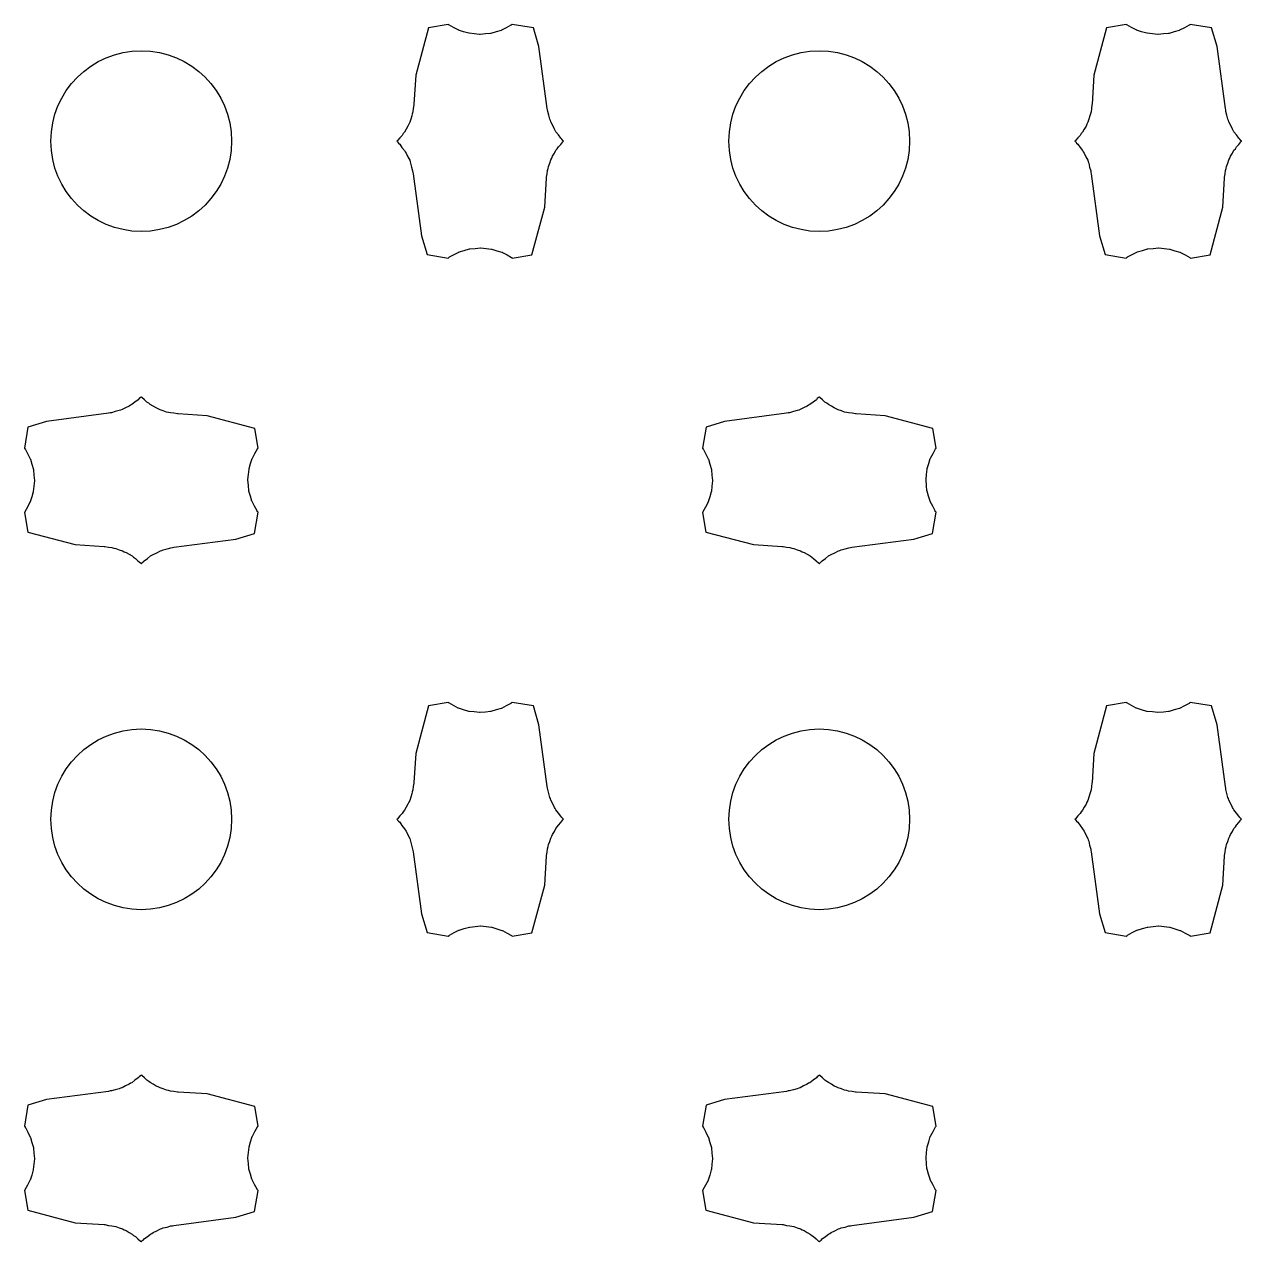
# Model space of a CAD drawing. Extents: x 1.67 to 6.2, y -5.98 to -1.89.
# Drawn here: x 2.7575 to 2.8636, y -4.2494 to -4.1434 of the extents above; entities that cross this region are included whole.
import ezdxf

# ---------------------------------------------------------------- set-up
doc = ezdxf.new("R2010")
doc.units = 0
doc.header["$MEASUREMENT"] = 0
doc.layers.add('BLACK', color=7, linetype='CONTINUOUS')

msp = doc.modelspace()

# ---------------------------------------------------------------- linework, layer by layer
at = {"layer": 'BLACK', "linetype": 'CONTINUOUS'}
for p, q in [((2.79274, -4.14366), (2.79163, -4.14781)), ((2.79445, -4.14337), (2.79274, -4.14366)), ((2.79448, -4.1434), (2.79445, -4.14337)), ((2.79449, -4.14341), (2.79448, -4.1434)), ((2.79451, -4.14342), (2.79449, -4.14341)), ((2.79492, -4.14364), (2.79451, -4.14342)), ((2.79532, -4.14386), (2.79492, -4.14364)), ((2.79534, -4.14386), (2.79532, -4.14386)), ((2.79535, -4.14387), (2.79534, -4.14386)), ((2.7958, -4.14401), (2.79535, -4.14387)), ((2.79624, -4.14414), (2.7958, -4.14401)), ((2.79625, -4.14415), (2.79624, -4.14414)), ((2.79627, -4.14415), (2.79625, -4.14415)), ((2.79673, -4.1442), (2.79627, -4.14415)), ((2.79719, -4.14425), (2.79673, -4.1442)), ((2.79721, -4.14425), (2.79719, -4.14425)), ((2.79723, -4.14425), (2.79721, -4.14425)), ((2.79769, -4.1442), (2.79723, -4.14425)), ((2.79815, -4.14416), (2.79769, -4.1442)), ((2.79817, -4.14416), (2.79815, -4.14416)), ((2.79818, -4.14416), (2.79817, -4.14416)), ((2.79863, -4.14402), (2.79818, -4.14416)), ((2.79907, -4.1439), (2.79863, -4.14402)), ((2.79909, -4.14389), (2.79907, -4.1439)), ((2.7991, -4.14388), (2.79909, -4.14389)), ((2.79951, -4.14367), (2.7991, -4.14388)), ((2.79992, -4.14345), (2.79951, -4.14367)), ((2.79994, -4.14344), (2.79992, -4.14345)), ((2.79995, -4.14344), (2.79994, -4.14344)), ((2.80004, -4.14337), (2.79995, -4.14344)), ((2.80187, -4.14368), (2.80004, -4.14337)), ((2.80236, -4.14531), (2.80187, -4.14368)), ((2.85179, -4.14366), (2.85069, -4.14781)), ((2.8535, -4.14337), (2.85179, -4.14366)), ((2.85353, -4.1434), (2.8535, -4.14337)), ((2.85355, -4.14341), (2.85353, -4.1434)), ((2.85356, -4.14342), (2.85355, -4.14341)), ((2.85397, -4.14364), (2.85356, -4.14342)), ((2.85438, -4.14386), (2.85397, -4.14364)), ((2.85439, -4.14386), (2.85438, -4.14386)), ((2.85441, -4.14387), (2.85439, -4.14386)), ((2.85485, -4.14401), (2.85441, -4.14387)), ((2.85529, -4.14414), (2.85485, -4.14401)), ((2.85531, -4.14415), (2.85529, -4.14414)), ((2.85533, -4.14415), (2.85531, -4.14415)), ((2.85579, -4.1442), (2.85533, -4.14415)), ((2.85625, -4.14425), (2.85579, -4.1442)), ((2.85626, -4.14425), (2.85625, -4.14425)), ((2.85628, -4.14425), (2.85626, -4.14425)), ((2.85674, -4.1442), (2.85628, -4.14425)), ((2.8572, -4.14416), (2.85674, -4.1442)), ((2.85722, -4.14416), (2.8572, -4.14416)), ((2.85724, -4.14416), (2.85722, -4.14416)), ((2.85768, -4.14402), (2.85724, -4.14416)), ((2.85813, -4.1439), (2.85768, -4.14402)), ((2.85814, -4.14389), (2.85813, -4.1439)), ((2.85816, -4.14388), (2.85814, -4.14389)), ((2.85857, -4.14367), (2.85816, -4.14388)), ((2.85898, -4.14345), (2.85857, -4.14367)), ((2.85899, -4.14344), (2.85898, -4.14345)), ((2.85901, -4.14344), (2.85899, -4.14344)), ((2.85909, -4.14337), (2.85901, -4.14344)), ((2.86093, -4.14368), (2.85909, -4.14337)), ((2.86142, -4.14531), (2.86093, -4.14368)), ((2.80308, -4.1507), (2.80236, -4.14531)), ((2.86214, -4.1507), (2.86142, -4.14531)), ((2.79163, -4.14781), (2.79147, -4.15032)), ((2.85069, -4.14781), (2.85053, -4.15032)), ((2.79147, -4.15039), (2.79141, -4.15069)), ((2.79147, -4.15032), (2.79147, -4.15039)), ((2.85052, -4.15039), (2.85047, -4.15069)), ((2.85053, -4.15032), (2.85052, -4.15039)), ((2.79119, -4.15162), (2.7911, -4.1519)), ((2.7913, -4.15134), (2.79119, -4.15162)), ((2.79133, -4.15116), (2.7913, -4.15134)), ((2.79138, -4.15098), (2.79133, -4.15116)), ((2.79141, -4.15069), (2.79138, -4.15098)), ((2.80311, -4.15082), (2.80308, -4.1507)), ((2.80312, -4.15095), (2.80311, -4.15082)), ((2.80322, -4.15129), (2.80312, -4.15095)), ((2.8033, -4.15163), (2.80322, -4.15129)), ((2.80336, -4.15175), (2.8033, -4.15163)), ((2.85025, -4.15162), (2.85016, -4.1519)), ((2.85035, -4.15134), (2.85025, -4.15162)), ((2.85039, -4.15116), (2.85035, -4.15134)), ((2.85044, -4.15098), (2.85039, -4.15116)), ((2.85047, -4.15069), (2.85044, -4.15098)), ((2.86217, -4.15082), (2.86214, -4.1507)), ((2.86218, -4.15095), (2.86217, -4.15082)), ((2.86228, -4.15129), (2.86218, -4.15095)), ((2.86236, -4.15163), (2.86228, -4.15129)), ((2.86241, -4.15175), (2.86236, -4.15163)), ((2.79065, -4.15275), (2.79053, -4.15289)), ((2.79079, -4.15249), (2.79065, -4.15275)), ((2.79095, -4.15223), (2.79079, -4.15249)), ((2.79102, -4.15206), (2.79095, -4.15223)), ((2.7911, -4.1519), (2.79102, -4.15206)), ((2.80339, -4.15187), (2.80336, -4.15175)), ((2.80356, -4.15219), (2.80339, -4.15187)), ((2.8037, -4.15251), (2.80356, -4.15219)), ((2.80378, -4.15261), (2.8037, -4.15251)), ((2.80383, -4.15273), (2.80378, -4.15261)), ((2.80405, -4.153), (2.80383, -4.15273)), ((2.84971, -4.15275), (2.84959, -4.15289)), ((2.84985, -4.15249), (2.84971, -4.15275)), ((2.85001, -4.15223), (2.84985, -4.15249)), ((2.85007, -4.15206), (2.85001, -4.15223)), ((2.85016, -4.1519), (2.85007, -4.15206)), ((2.86245, -4.15187), (2.86241, -4.15175)), ((2.86261, -4.15219), (2.86245, -4.15187)), ((2.86276, -4.15251), (2.86261, -4.15219)), ((2.86283, -4.15261), (2.86276, -4.15251)), ((2.86289, -4.15273), (2.86283, -4.15261)), ((2.86311, -4.153), (2.86289, -4.15273)), ((2.79004, -4.15349), (2.78999, -4.15354)), ((2.78999, -4.15354), (2.79001, -4.15356)), ((2.79001, -4.15356), (2.79005, -4.15361)), ((2.79023, -4.15326), (2.79004, -4.15349)), ((2.79005, -4.15361), (2.79013, -4.15371)), ((2.79013, -4.15371), (2.79023, -4.1538)), ((2.79044, -4.15304), (2.79023, -4.15326)), ((2.79023, -4.1538), (2.79043, -4.15409)), ((2.79053, -4.15289), (2.79044, -4.15304)), ((2.80426, -4.15329), (2.80405, -4.153)), ((2.80405, -4.15404), (2.80426, -4.15383)), ((2.80435, -4.15338), (2.80426, -4.15329)), ((2.80426, -4.15383), (2.80445, -4.1536)), ((2.80443, -4.15348), (2.80435, -4.15338)), ((2.80448, -4.15352), (2.80443, -4.15348)), ((2.80445, -4.1536), (2.8045, -4.15354)), ((2.8045, -4.15354), (2.80448, -4.15352)), ((2.8491, -4.15349), (2.84904, -4.15354)), ((2.84904, -4.15354), (2.84906, -4.15356)), ((2.84906, -4.15356), (2.84911, -4.15361)), ((2.84929, -4.15326), (2.8491, -4.15349)), ((2.84911, -4.15361), (2.84919, -4.15371)), ((2.84919, -4.15371), (2.84928, -4.1538)), ((2.84928, -4.1538), (2.84949, -4.15409)), ((2.84949, -4.15304), (2.84929, -4.15326)), ((2.84959, -4.15289), (2.84949, -4.15304)), ((2.86332, -4.15329), (2.86311, -4.153)), ((2.86311, -4.15404), (2.86331, -4.15383)), ((2.86331, -4.15383), (2.8635, -4.1536)), ((2.86341, -4.15338), (2.86332, -4.15329)), ((2.86349, -4.15348), (2.86341, -4.15338)), ((2.86354, -4.15352), (2.86349, -4.15348)), ((2.8635, -4.1536), (2.86356, -4.15354)), ((2.86356, -4.15354), (2.86354, -4.15352)), ((2.79043, -4.15409), (2.79065, -4.15436)), ((2.79065, -4.15436), (2.79071, -4.15448)), ((2.79071, -4.15448), (2.79079, -4.15458)), ((2.79079, -4.15458), (2.79093, -4.1549)), ((2.79093, -4.1549), (2.7911, -4.15521)), ((2.80347, -4.15502), (2.80354, -4.15485)), ((2.80354, -4.15485), (2.8037, -4.1546)), ((2.8037, -4.1546), (2.80384, -4.15434)), ((2.80384, -4.15434), (2.80395, -4.1542)), ((2.80395, -4.1542), (2.80405, -4.15404)), ((2.84949, -4.15409), (2.84971, -4.15436)), ((2.84971, -4.15436), (2.84977, -4.15448)), ((2.84977, -4.15448), (2.84984, -4.15458)), ((2.84984, -4.15458), (2.84999, -4.1549)), ((2.84999, -4.1549), (2.85015, -4.15521)), ((2.86253, -4.15502), (2.86259, -4.15485)), ((2.86259, -4.15485), (2.86275, -4.1546)), ((2.86275, -4.1546), (2.86289, -4.15434)), ((2.86289, -4.15434), (2.86301, -4.1542)), ((2.86301, -4.1542), (2.86311, -4.15404)), ((2.7911, -4.15521), (2.79113, -4.15534)), ((2.79113, -4.15534), (2.79118, -4.15545)), ((2.79118, -4.15545), (2.79126, -4.1558)), ((2.79126, -4.1558), (2.79136, -4.15614)), ((2.8031, -4.1561), (2.80316, -4.15593)), ((2.80316, -4.15593), (2.80319, -4.15575)), ((2.80319, -4.15575), (2.8033, -4.15547)), ((2.8033, -4.15547), (2.80338, -4.15518)), ((2.80338, -4.15518), (2.80347, -4.15502)), ((2.85015, -4.15521), (2.85019, -4.15534)), ((2.85019, -4.15534), (2.85024, -4.15545)), ((2.85024, -4.15545), (2.85032, -4.1558)), ((2.85032, -4.1558), (2.85042, -4.15614)), ((2.86216, -4.1561), (2.86221, -4.15593)), ((2.86221, -4.15593), (2.86224, -4.15575)), ((2.86224, -4.15575), (2.86235, -4.15547)), ((2.86235, -4.15547), (2.86244, -4.15518)), ((2.86244, -4.15518), (2.86253, -4.15502)), ((2.79136, -4.15614), (2.79137, -4.15626)), ((2.79137, -4.15626), (2.7914, -4.15639)), ((2.7914, -4.15639), (2.79212, -4.16178)), ((2.80286, -4.15928), (2.80302, -4.15676)), ((2.80302, -4.15669), (2.80307, -4.1564)), ((2.80302, -4.15676), (2.80302, -4.15669)), ((2.80307, -4.1564), (2.8031, -4.1561)), ((2.85042, -4.15614), (2.85043, -4.15626)), ((2.85043, -4.15626), (2.85046, -4.15639)), ((2.85046, -4.15639), (2.85118, -4.16178)), ((2.86191, -4.15928), (2.86207, -4.15676)), ((2.86207, -4.15676), (2.86208, -4.15669)), ((2.86208, -4.15669), (2.86213, -4.1564)), ((2.86213, -4.1564), (2.86216, -4.1561)), ((2.80175, -4.16343), (2.80286, -4.15928)), ((2.86081, -4.16343), (2.86191, -4.15928)), ((2.79212, -4.16178), (2.79262, -4.16341)), ((2.85118, -4.16178), (2.85167, -4.16341)), ((2.79497, -4.16342), (2.79538, -4.1632)), ((2.79538, -4.1632), (2.7954, -4.1632)), ((2.7954, -4.1632), (2.79542, -4.16319)), ((2.79542, -4.16319), (2.79586, -4.16306)), ((2.79586, -4.16306), (2.79631, -4.16293)), ((2.79631, -4.16293), (2.79632, -4.16293)), ((2.79632, -4.16293), (2.79634, -4.16292)), ((2.79634, -4.16292), (2.7968, -4.16288)), ((2.7968, -4.16288), (2.79726, -4.16284)), ((2.79726, -4.16284), (2.79728, -4.16284)), ((2.79728, -4.16284), (2.7973, -4.16284)), ((2.7973, -4.16284), (2.79776, -4.16289)), ((2.79776, -4.16289), (2.79822, -4.16294)), ((2.79822, -4.16294), (2.79823, -4.16294)), ((2.79823, -4.16294), (2.79825, -4.16294)), ((2.79825, -4.16294), (2.7987, -4.16308)), ((2.7987, -4.16308), (2.79914, -4.16322)), ((2.79914, -4.16322), (2.79915, -4.16322)), ((2.79915, -4.16322), (2.79917, -4.16323)), ((2.79917, -4.16323), (2.79958, -4.16345)), ((2.85403, -4.16342), (2.85444, -4.1632)), ((2.85444, -4.1632), (2.85446, -4.1632)), ((2.85446, -4.1632), (2.85447, -4.16319)), ((2.85447, -4.16319), (2.85491, -4.16306)), ((2.85491, -4.16306), (2.85536, -4.16293)), ((2.85536, -4.16293), (2.85538, -4.16293)), ((2.85538, -4.16293), (2.85539, -4.16292)), ((2.85539, -4.16292), (2.85585, -4.16288)), ((2.85585, -4.16288), (2.85632, -4.16284)), ((2.85632, -4.16284), (2.85633, -4.16284)), ((2.85633, -4.16284), (2.85635, -4.16284)), ((2.85635, -4.16284), (2.85681, -4.16289)), ((2.85681, -4.16289), (2.85727, -4.16294)), ((2.85727, -4.16294), (2.85729, -4.16294)), ((2.85729, -4.16294), (2.85731, -4.16294)), ((2.85731, -4.16294), (2.85775, -4.16308)), ((2.85775, -4.16308), (2.85819, -4.16322)), ((2.85819, -4.16322), (2.85821, -4.16322)), ((2.85821, -4.16322), (2.85822, -4.16323)), ((2.85822, -4.16323), (2.85863, -4.16345)), ((2.79262, -4.16341), (2.79445, -4.16372)), ((2.79445, -4.16372), (2.79454, -4.16365)), ((2.79454, -4.16365), (2.79455, -4.16364)), ((2.79455, -4.16364), (2.79456, -4.16363)), ((2.79456, -4.16363), (2.79497, -4.16342)), ((2.79958, -4.16345), (2.79998, -4.16367)), ((2.79998, -4.16367), (2.79999, -4.16368)), ((2.79999, -4.16368), (2.80001, -4.16369)), ((2.80001, -4.16369), (2.80004, -4.16372)), ((2.80004, -4.16372), (2.80175, -4.16343)), ((2.85167, -4.16341), (2.85351, -4.16372)), ((2.85351, -4.16372), (2.85359, -4.16365)), ((2.85359, -4.16365), (2.85361, -4.16364)), ((2.85361, -4.16364), (2.85362, -4.16363)), ((2.85362, -4.16363), (2.85403, -4.16342)), ((2.85863, -4.16345), (2.85904, -4.16367)), ((2.85904, -4.16367), (2.85905, -4.16368)), ((2.85905, -4.16368), (2.85907, -4.16369)), ((2.85907, -4.16369), (2.8591, -4.16372)), ((2.8591, -4.16372), (2.86081, -4.16343)), ((2.76746, -4.17606), (2.76717, -4.17626)), ((2.76755, -4.17596), (2.76746, -4.17606)), ((2.76765, -4.17588), (2.76755, -4.17596)), ((2.7677, -4.17583), (2.76765, -4.17588)), ((2.76772, -4.17581), (2.7677, -4.17583)), ((2.76777, -4.17587), (2.76772, -4.17581)), ((2.768, -4.17606), (2.76777, -4.17587)), ((2.76822, -4.17626), (2.768, -4.17606)), ((2.82652, -4.17606), (2.82623, -4.17626)), ((2.8266, -4.17596), (2.82652, -4.17606)), ((2.8267, -4.17588), (2.8266, -4.17596)), ((2.82675, -4.17583), (2.8267, -4.17588)), ((2.82677, -4.17581), (2.82675, -4.17583)), ((2.82682, -4.17587), (2.82677, -4.17581)), ((2.82706, -4.17606), (2.82682, -4.17587)), ((2.82727, -4.17626), (2.82706, -4.17606)), ((2.76546, -4.17709), (2.76512, -4.17719)), ((2.76581, -4.17701), (2.76546, -4.17709)), ((2.76592, -4.17696), (2.76581, -4.17701)), ((2.76605, -4.17692), (2.76592, -4.17696)), ((2.76636, -4.17676), (2.76605, -4.17692)), ((2.76668, -4.17661), (2.76636, -4.17676)), ((2.76678, -4.17654), (2.76668, -4.17661)), ((2.7669, -4.17648), (2.76678, -4.17654)), ((2.76717, -4.17626), (2.7669, -4.17648)), ((2.76837, -4.17636), (2.76822, -4.17626)), ((2.76851, -4.17648), (2.76837, -4.17636)), ((2.76877, -4.17662), (2.76851, -4.17648)), ((2.76903, -4.17678), (2.76877, -4.17662)), ((2.7692, -4.17684), (2.76903, -4.17678)), ((2.76936, -4.17693), (2.7692, -4.17684)), ((2.76964, -4.17702), (2.76936, -4.17693)), ((2.76992, -4.17713), (2.76964, -4.17702)), ((2.7701, -4.17716), (2.76992, -4.17713)), ((2.77028, -4.17721), (2.7701, -4.17716)), ((2.82452, -4.17709), (2.82418, -4.17719)), ((2.82486, -4.17701), (2.82452, -4.17709)), ((2.82498, -4.17696), (2.82486, -4.17701)), ((2.8251, -4.17692), (2.82498, -4.17696)), ((2.82541, -4.17676), (2.8251, -4.17692)), ((2.82573, -4.17661), (2.82541, -4.17676)), ((2.82584, -4.17654), (2.82573, -4.17661)), ((2.82595, -4.17648), (2.82584, -4.17654)), ((2.82623, -4.17626), (2.82595, -4.17648)), ((2.82743, -4.17636), (2.82727, -4.17626)), ((2.82757, -4.17648), (2.82743, -4.17636)), ((2.82783, -4.17662), (2.82757, -4.17648)), ((2.82808, -4.17678), (2.82783, -4.17662)), ((2.82825, -4.17684), (2.82808, -4.17678)), ((2.82841, -4.17693), (2.82825, -4.17684)), ((2.8287, -4.17702), (2.82841, -4.17693)), ((2.82898, -4.17713), (2.8287, -4.17702)), ((2.82916, -4.17716), (2.82898, -4.17713)), ((2.82933, -4.17721), (2.82916, -4.17716)), ((2.75948, -4.17795), (2.75785, -4.17844)), ((2.76487, -4.17723), (2.75948, -4.17795)), ((2.765, -4.1772), (2.76487, -4.17723)), ((2.76512, -4.17719), (2.765, -4.1772)), ((2.77057, -4.17724), (2.77028, -4.17721)), ((2.77087, -4.17729), (2.77057, -4.17724)), ((2.77094, -4.1773), (2.77087, -4.17729)), ((2.77345, -4.17746), (2.77094, -4.1773)), ((2.7776, -4.17856), (2.77345, -4.17746)), ((2.81853, -4.17795), (2.81691, -4.17844)), ((2.82393, -4.17723), (2.81853, -4.17795)), ((2.82405, -4.1772), (2.82393, -4.17723)), ((2.82418, -4.17719), (2.82405, -4.1772)), ((2.82963, -4.17724), (2.82933, -4.17721)), ((2.82992, -4.17729), (2.82963, -4.17724)), ((2.82999, -4.1773), (2.82992, -4.17729)), ((2.8325, -4.17746), (2.82999, -4.1773)), ((2.83666, -4.17856), (2.8325, -4.17746)), ((2.75785, -4.17844), (2.75754, -4.18028)), ((2.77789, -4.18027), (2.7776, -4.17856)), ((2.81691, -4.17844), (2.8166, -4.18028)), ((2.83694, -4.18027), (2.83666, -4.17856)), ((2.75754, -4.18028), (2.75761, -4.18036)), ((2.75761, -4.18036), (2.75762, -4.18038)), ((2.77762, -4.18074), (2.77784, -4.18033)), ((2.77784, -4.18033), (2.77785, -4.18032)), ((2.77785, -4.18032), (2.77786, -4.1803)), ((2.77786, -4.1803), (2.77789, -4.18027)), ((2.8166, -4.18028), (2.81666, -4.18036)), ((2.81666, -4.18036), (2.81667, -4.18038)), ((2.83668, -4.18074), (2.8369, -4.18033)), ((2.8369, -4.18033), (2.83691, -4.18032)), ((2.83691, -4.18032), (2.83692, -4.1803)), ((2.83692, -4.1803), (2.83694, -4.18027)), ((2.75762, -4.18038), (2.75763, -4.18039)), ((2.75763, -4.18039), (2.75784, -4.1808)), ((2.75784, -4.1808), (2.75806, -4.18121)), ((2.75806, -4.18121), (2.75806, -4.18123)), ((2.75806, -4.18123), (2.75807, -4.18124)), ((2.75807, -4.18124), (2.7582, -4.18168)), ((2.77725, -4.18162), (2.77739, -4.18118)), ((2.77739, -4.18118), (2.7774, -4.18116)), ((2.7774, -4.18115), (2.77762, -4.18074)), ((2.7774, -4.18116), (2.7774, -4.18115)), ((2.81667, -4.18038), (2.81668, -4.18039)), ((2.81668, -4.18039), (2.8169, -4.1808)), ((2.8169, -4.1808), (2.81711, -4.18121)), ((2.81711, -4.18121), (2.81712, -4.18123)), ((2.81712, -4.18123), (2.81712, -4.18124)), ((2.81712, -4.18124), (2.81725, -4.18168)), ((2.83631, -4.18162), (2.83644, -4.18118)), ((2.83644, -4.18118), (2.83645, -4.18116)), ((2.83645, -4.18116), (2.83646, -4.18115)), ((2.83646, -4.18115), (2.83668, -4.18074)), ((2.7582, -4.18168), (2.75833, -4.18213)), ((2.75833, -4.18213), (2.75833, -4.18215)), ((2.75833, -4.18215), (2.75834, -4.18217)), ((2.75834, -4.18217), (2.75838, -4.18263)), ((2.77706, -4.18256), (2.77711, -4.1821)), ((2.77711, -4.18208), (2.77712, -4.18206)), ((2.77711, -4.1821), (2.77711, -4.18208)), ((2.77712, -4.18206), (2.77725, -4.18162)), ((2.81725, -4.18168), (2.81739, -4.18213)), ((2.81739, -4.18213), (2.81739, -4.18215)), ((2.81739, -4.18215), (2.81739, -4.18217)), ((2.81739, -4.18217), (2.81743, -4.18263)), ((2.83612, -4.18256), (2.83616, -4.1821)), ((2.83616, -4.1821), (2.83617, -4.18208)), ((2.83617, -4.18206), (2.83631, -4.18162)), ((2.83617, -4.18208), (2.83617, -4.18206)), ((2.75842, -4.18312), (2.75837, -4.18358)), ((2.75838, -4.18263), (2.75842, -4.18309)), ((2.75842, -4.18309), (2.75842, -4.18311)), ((2.75842, -4.18311), (2.75842, -4.18312)), ((2.77701, -4.18302), (2.77706, -4.18256)), ((2.77701, -4.18304), (2.77701, -4.18302)), ((2.77701, -4.18305), (2.77701, -4.18304)), ((2.77706, -4.18352), (2.77701, -4.18305)), ((2.7771, -4.18398), (2.77706, -4.18352)), ((2.81743, -4.18263), (2.81748, -4.18309)), ((2.81748, -4.18312), (2.81743, -4.18358)), ((2.81748, -4.18309), (2.81747, -4.18311)), ((2.81747, -4.18311), (2.81748, -4.18312)), ((2.83607, -4.18302), (2.83612, -4.18256)), ((2.83607, -4.18304), (2.83607, -4.18302)), ((2.83607, -4.18305), (2.83607, -4.18304)), ((2.83611, -4.18352), (2.83607, -4.18305)), ((2.83615, -4.18398), (2.83611, -4.18352)), ((2.75818, -4.18452), (2.75804, -4.18496)), ((2.75832, -4.18408), (2.75818, -4.18452)), ((2.75837, -4.18358), (2.75832, -4.18404)), ((2.75832, -4.18404), (2.75832, -4.18406)), ((2.75832, -4.18406), (2.75832, -4.18408)), ((2.7771, -4.18399), (2.7771, -4.18398)), ((2.7771, -4.18401), (2.7771, -4.18399)), ((2.77723, -4.18445), (2.7771, -4.18401)), ((2.77736, -4.1849), (2.77723, -4.18445)), ((2.81723, -4.18452), (2.8171, -4.18496)), ((2.81737, -4.18408), (2.81723, -4.18452)), ((2.81738, -4.18404), (2.81737, -4.18406)), ((2.81737, -4.18406), (2.81737, -4.18408)), ((2.81743, -4.18358), (2.81738, -4.18404)), ((2.83616, -4.18399), (2.83615, -4.18398)), ((2.83616, -4.18401), (2.83616, -4.18399)), ((2.83629, -4.18445), (2.83616, -4.18401)), ((2.83642, -4.1849), (2.83629, -4.18445)), ((2.75781, -4.18541), (2.75759, -4.18581)), ((2.75803, -4.18499), (2.75781, -4.18541)), ((2.75804, -4.18498), (2.75803, -4.18499)), ((2.75804, -4.18496), (2.75804, -4.18498)), ((2.77737, -4.18491), (2.77736, -4.1849)), ((2.77738, -4.18493), (2.77737, -4.18491)), ((2.77759, -4.18534), (2.77738, -4.18493)), ((2.77781, -4.18575), (2.77759, -4.18534)), ((2.81686, -4.18541), (2.81664, -4.18581)), ((2.81709, -4.18499), (2.81686, -4.18541)), ((2.8171, -4.18496), (2.81709, -4.18498)), ((2.81709, -4.18498), (2.81709, -4.18499)), ((2.83643, -4.18491), (2.83642, -4.1849)), ((2.83643, -4.18493), (2.83643, -4.18491)), ((2.83665, -4.18534), (2.83643, -4.18493)), ((2.83686, -4.18575), (2.83665, -4.18534)), ((2.75757, -4.18584), (2.75754, -4.18587)), ((2.75754, -4.18587), (2.75783, -4.18758)), ((2.75758, -4.18582), (2.75757, -4.18584)), ((2.75759, -4.18581), (2.75758, -4.18582)), ((2.77758, -4.1877), (2.77789, -4.18586)), ((2.77782, -4.18576), (2.77781, -4.18575)), ((2.77782, -4.18578), (2.77782, -4.18576)), ((2.77789, -4.18586), (2.77782, -4.18578)), ((2.81663, -4.18584), (2.8166, -4.18587)), ((2.8166, -4.18587), (2.81689, -4.18758)), ((2.81664, -4.18581), (2.81663, -4.18582)), ((2.81663, -4.18582), (2.81663, -4.18584)), ((2.83664, -4.1877), (2.83695, -4.18586)), ((2.83687, -4.18576), (2.83686, -4.18575)), ((2.83688, -4.18578), (2.83687, -4.18576)), ((2.83695, -4.18586), (2.83688, -4.18578)), ((2.75783, -4.18758), (2.76198, -4.18868)), ((2.77595, -4.18819), (2.77758, -4.1877)), ((2.81689, -4.18758), (2.82104, -4.18868)), ((2.83501, -4.18819), (2.83664, -4.1877)), ((2.76198, -4.18868), (2.7645, -4.18884)), ((2.7645, -4.18884), (2.76456, -4.18885)), ((2.76456, -4.18885), (2.76486, -4.1889)), ((2.77056, -4.18891), (2.77595, -4.18819)), ((2.82104, -4.18868), (2.82355, -4.18884)), ((2.82355, -4.18884), (2.82362, -4.18885)), ((2.82362, -4.18885), (2.82391, -4.1889)), ((2.82962, -4.18891), (2.83501, -4.18819)), ((2.76486, -4.1889), (2.76516, -4.18893)), ((2.76516, -4.18893), (2.76533, -4.18898)), ((2.76533, -4.18898), (2.76551, -4.18902)), ((2.76551, -4.18902), (2.76579, -4.18912)), ((2.76579, -4.18912), (2.76608, -4.18921)), ((2.76608, -4.18921), (2.76624, -4.1893)), ((2.76624, -4.1893), (2.76641, -4.18936)), ((2.76641, -4.18936), (2.76666, -4.18952)), ((2.76666, -4.18952), (2.76692, -4.18966)), ((2.76692, -4.18966), (2.76706, -4.18978)), ((2.76706, -4.18978), (2.76722, -4.18988)), ((2.76722, -4.18988), (2.76743, -4.19009)), ((2.76797, -4.19009), (2.76826, -4.18988)), ((2.76826, -4.18988), (2.76853, -4.18966)), ((2.76853, -4.18966), (2.76865, -4.1896)), ((2.76865, -4.1896), (2.76875, -4.18953)), ((2.76875, -4.18953), (2.76907, -4.18938)), ((2.76907, -4.18938), (2.76939, -4.18922)), ((2.76939, -4.18922), (2.76951, -4.18918)), ((2.76951, -4.18918), (2.76963, -4.18913)), ((2.76963, -4.18913), (2.76997, -4.18905)), ((2.76997, -4.18905), (2.77031, -4.18895)), ((2.77031, -4.18895), (2.77044, -4.18894)), ((2.77044, -4.18894), (2.77056, -4.18891)), ((2.82391, -4.1889), (2.82421, -4.18893)), ((2.82421, -4.18893), (2.82439, -4.18898)), ((2.82439, -4.18898), (2.82457, -4.18902)), ((2.82457, -4.18902), (2.82484, -4.18912)), ((2.82484, -4.18912), (2.82513, -4.18921)), ((2.82513, -4.18921), (2.82529, -4.1893)), ((2.82529, -4.1893), (2.82546, -4.18936)), ((2.82546, -4.18936), (2.82571, -4.18952)), ((2.82571, -4.18952), (2.82598, -4.18966)), ((2.82598, -4.18966), (2.82612, -4.18978)), ((2.82612, -4.18978), (2.82627, -4.18988)), ((2.82627, -4.18988), (2.82649, -4.19009)), ((2.82703, -4.19009), (2.82731, -4.18988)), ((2.82731, -4.18988), (2.82759, -4.18966)), ((2.82759, -4.18966), (2.8277, -4.1896)), ((2.8277, -4.1896), (2.82781, -4.18953)), ((2.82781, -4.18953), (2.82813, -4.18938)), ((2.82813, -4.18938), (2.82844, -4.18922)), ((2.82844, -4.18922), (2.82857, -4.18918)), ((2.82857, -4.18918), (2.82868, -4.18913)), ((2.82868, -4.18913), (2.82903, -4.18905)), ((2.82903, -4.18905), (2.82936, -4.18895)), ((2.82936, -4.18895), (2.82949, -4.18894)), ((2.82949, -4.18894), (2.82962, -4.18891)), ((2.76743, -4.19009), (2.76766, -4.19027)), ((2.76766, -4.19027), (2.76772, -4.19033)), ((2.76772, -4.19033), (2.76773, -4.19031)), ((2.76773, -4.19031), (2.76778, -4.19026)), ((2.76778, -4.19026), (2.76788, -4.19018)), ((2.76788, -4.19018), (2.76797, -4.19009)), ((2.82649, -4.19009), (2.82672, -4.19027)), ((2.82672, -4.19027), (2.82677, -4.19033)), ((2.82677, -4.19033), (2.82679, -4.19031)), ((2.82679, -4.19031), (2.82684, -4.19026)), ((2.82684, -4.19026), (2.82694, -4.19018)), ((2.82694, -4.19018), (2.82703, -4.19009)), ((2.79445, -4.20243), (2.79274, -4.20271)), ((2.79448, -4.20245), (2.79445, -4.20243)), ((2.79449, -4.20246), (2.79448, -4.20245)), ((2.79451, -4.20247), (2.79449, -4.20246)), ((2.79492, -4.20269), (2.79451, -4.20247)), ((2.79992, -4.20251), (2.79951, -4.20272)), ((2.79994, -4.2025), (2.79992, -4.20251)), ((2.79995, -4.20249), (2.79994, -4.2025)), ((2.80004, -4.20242), (2.79995, -4.20249)), ((2.80187, -4.20273), (2.80004, -4.20242)), ((2.8535, -4.20243), (2.85179, -4.20271)), ((2.85353, -4.20245), (2.8535, -4.20243)), ((2.85355, -4.20246), (2.85353, -4.20245)), ((2.85356, -4.20247), (2.85355, -4.20246)), ((2.85397, -4.20269), (2.85356, -4.20247)), ((2.85898, -4.20251), (2.85857, -4.20272)), ((2.85899, -4.2025), (2.85898, -4.20251)), ((2.85901, -4.20249), (2.85899, -4.2025)), ((2.85909, -4.20242), (2.85901, -4.20249)), ((2.86093, -4.20273), (2.85909, -4.20242)), ((2.79274, -4.20271), (2.79163, -4.20687)), ((2.79532, -4.20291), (2.79492, -4.20269)), ((2.79534, -4.20292), (2.79532, -4.20291)), ((2.79535, -4.20293), (2.79534, -4.20292)), ((2.7958, -4.20306), (2.79535, -4.20293)), ((2.79624, -4.2032), (2.7958, -4.20306)), ((2.79625, -4.2032), (2.79624, -4.2032)), ((2.79627, -4.20321), (2.79625, -4.2032)), ((2.79673, -4.20325), (2.79627, -4.20321)), ((2.79719, -4.2033), (2.79673, -4.20325)), ((2.79721, -4.2033), (2.79719, -4.2033)), ((2.79723, -4.2033), (2.79721, -4.2033)), ((2.79769, -4.20326), (2.79723, -4.2033)), ((2.79815, -4.20322), (2.79769, -4.20326)), ((2.79817, -4.20321), (2.79815, -4.20322)), ((2.79818, -4.20321), (2.79817, -4.20321)), ((2.79863, -4.20308), (2.79818, -4.20321)), ((2.79907, -4.20295), (2.79863, -4.20308)), ((2.79909, -4.20294), (2.79907, -4.20295)), ((2.7991, -4.20294), (2.79909, -4.20294)), ((2.79951, -4.20272), (2.7991, -4.20294)), ((2.80236, -4.20436), (2.80187, -4.20273)), ((2.85179, -4.20271), (2.85069, -4.20687)), ((2.85438, -4.20291), (2.85397, -4.20269)), ((2.85439, -4.20292), (2.85438, -4.20291)), ((2.85441, -4.20293), (2.85439, -4.20292)), ((2.85485, -4.20306), (2.85441, -4.20293)), ((2.85529, -4.2032), (2.85485, -4.20306)), ((2.85531, -4.2032), (2.85529, -4.2032)), ((2.85533, -4.20321), (2.85531, -4.2032)), ((2.85579, -4.20325), (2.85533, -4.20321)), ((2.85625, -4.2033), (2.85579, -4.20325)), ((2.85626, -4.2033), (2.85625, -4.2033)), ((2.85628, -4.2033), (2.85626, -4.2033)), ((2.85674, -4.20326), (2.85628, -4.2033)), ((2.8572, -4.20322), (2.85674, -4.20326)), ((2.85722, -4.20321), (2.8572, -4.20322)), ((2.85724, -4.20321), (2.85722, -4.20321)), ((2.85768, -4.20308), (2.85724, -4.20321)), ((2.85813, -4.20295), (2.85768, -4.20308)), ((2.85814, -4.20294), (2.85813, -4.20295)), ((2.85816, -4.20294), (2.85814, -4.20294)), ((2.85857, -4.20272), (2.85816, -4.20294)), ((2.86142, -4.20436), (2.86093, -4.20273)), ((2.80308, -4.20975), (2.80236, -4.20436)), ((2.86214, -4.20975), (2.86142, -4.20436)), ((2.79163, -4.20687), (2.79147, -4.20938)), ((2.85069, -4.20687), (2.85053, -4.20938)), ((2.79138, -4.21004), (2.79133, -4.21021)), ((2.79141, -4.20974), (2.79138, -4.21004)), ((2.79147, -4.20945), (2.79141, -4.20974)), ((2.79147, -4.20938), (2.79147, -4.20945)), ((2.80311, -4.20988), (2.80308, -4.20975)), ((2.80312, -4.21001), (2.80311, -4.20988)), ((2.80322, -4.21034), (2.80312, -4.21001)), ((2.85044, -4.21004), (2.85039, -4.21021)), ((2.85047, -4.20974), (2.85044, -4.21004)), ((2.85052, -4.20945), (2.85047, -4.20974)), ((2.85053, -4.20938), (2.85052, -4.20945)), ((2.86217, -4.20988), (2.86214, -4.20975)), ((2.86218, -4.21001), (2.86217, -4.20988)), ((2.86228, -4.21034), (2.86218, -4.21001)), ((2.7911, -4.21096), (2.79102, -4.21112)), ((2.79119, -4.21067), (2.7911, -4.21096)), ((2.7913, -4.21039), (2.79119, -4.21067)), ((2.79133, -4.21021), (2.7913, -4.21039)), ((2.8033, -4.21069), (2.80322, -4.21034)), ((2.80336, -4.2108), (2.8033, -4.21069)), ((2.80339, -4.21093), (2.80336, -4.2108)), ((2.80356, -4.21124), (2.80339, -4.21093)), ((2.85016, -4.21096), (2.85007, -4.21112)), ((2.85025, -4.21067), (2.85016, -4.21096)), ((2.85035, -4.21039), (2.85025, -4.21067)), ((2.85039, -4.21021), (2.85035, -4.21039)), ((2.86236, -4.21069), (2.86228, -4.21034)), ((2.86241, -4.2108), (2.86236, -4.21069)), ((2.86245, -4.21093), (2.86241, -4.2108)), ((2.86261, -4.21124), (2.86245, -4.21093)), ((2.79044, -4.2121), (2.79023, -4.21231)), ((2.79053, -4.21194), (2.79044, -4.2121)), ((2.79065, -4.2118), (2.79053, -4.21194)), ((2.79079, -4.21154), (2.79065, -4.2118)), ((2.79095, -4.21129), (2.79079, -4.21154)), ((2.79102, -4.21112), (2.79095, -4.21129)), ((2.8037, -4.21156), (2.80356, -4.21124)), ((2.80378, -4.21167), (2.8037, -4.21156)), ((2.80383, -4.21178), (2.80378, -4.21167)), ((2.80405, -4.21206), (2.80383, -4.21178)), ((2.80426, -4.21234), (2.80405, -4.21206)), ((2.84949, -4.2121), (2.84929, -4.21231)), ((2.84959, -4.21194), (2.84949, -4.2121)), ((2.84971, -4.2118), (2.84959, -4.21194)), ((2.84985, -4.21154), (2.84971, -4.2118)), ((2.85001, -4.21129), (2.84985, -4.21154)), ((2.85007, -4.21112), (2.85001, -4.21129)), ((2.86276, -4.21156), (2.86261, -4.21124)), ((2.86283, -4.21167), (2.86276, -4.21156)), ((2.86289, -4.21178), (2.86283, -4.21167)), ((2.86311, -4.21206), (2.86289, -4.21178)), ((2.86332, -4.21234), (2.86311, -4.21206)), ((2.79004, -4.21255), (2.78999, -4.2126)), ((2.78999, -4.2126), (2.79001, -4.21262)), ((2.79001, -4.21262), (2.79005, -4.21267)), ((2.79023, -4.21231), (2.79004, -4.21255)), ((2.79005, -4.21267), (2.79013, -4.21277)), ((2.79013, -4.21277), (2.79023, -4.21285)), ((2.79023, -4.21285), (2.79043, -4.21314)), ((2.79043, -4.21314), (2.79065, -4.21342)), ((2.80395, -4.21325), (2.80405, -4.2131)), ((2.80405, -4.2131), (2.80426, -4.21288)), ((2.80435, -4.21243), (2.80426, -4.21234)), ((2.80426, -4.21288), (2.80445, -4.21265)), ((2.80443, -4.21253), (2.80435, -4.21243)), ((2.80448, -4.21258), (2.80443, -4.21253)), ((2.80445, -4.21265), (2.8045, -4.2126)), ((2.8045, -4.2126), (2.80448, -4.21258)), ((2.8491, -4.21255), (2.84904, -4.2126)), ((2.84904, -4.2126), (2.84906, -4.21262)), ((2.84906, -4.21262), (2.84911, -4.21267)), ((2.84929, -4.21231), (2.8491, -4.21255)), ((2.84911, -4.21267), (2.84919, -4.21277)), ((2.84919, -4.21277), (2.84928, -4.21285)), ((2.84928, -4.21285), (2.84949, -4.21314)), ((2.84949, -4.21314), (2.84971, -4.21342)), ((2.86301, -4.21325), (2.86311, -4.2131)), ((2.86311, -4.2131), (2.86331, -4.21288)), ((2.86331, -4.21288), (2.8635, -4.21265)), ((2.86341, -4.21243), (2.86332, -4.21234)), ((2.86349, -4.21253), (2.86341, -4.21243)), ((2.86354, -4.21258), (2.86349, -4.21253)), ((2.8635, -4.21265), (2.86356, -4.2126)), ((2.86356, -4.2126), (2.86354, -4.21258)), ((2.79065, -4.21342), (2.79071, -4.21353)), ((2.79071, -4.21353), (2.79079, -4.21364)), ((2.79079, -4.21364), (2.79093, -4.21396)), ((2.79093, -4.21396), (2.7911, -4.21427)), ((2.7911, -4.21427), (2.79113, -4.21439)), ((2.8033, -4.21453), (2.80338, -4.21424)), ((2.80338, -4.21424), (2.80347, -4.21408)), ((2.80347, -4.21408), (2.80354, -4.21391)), ((2.80354, -4.21391), (2.8037, -4.21366)), ((2.8037, -4.21366), (2.80384, -4.21339)), ((2.80384, -4.21339), (2.80395, -4.21325)), ((2.84971, -4.21342), (2.84977, -4.21353)), ((2.84977, -4.21353), (2.84984, -4.21364)), ((2.84984, -4.21364), (2.84999, -4.21396)), ((2.84999, -4.21396), (2.85015, -4.21427)), ((2.85015, -4.21427), (2.85019, -4.21439)), ((2.86235, -4.21453), (2.86244, -4.21424)), ((2.86244, -4.21424), (2.86253, -4.21408)), ((2.86253, -4.21408), (2.86259, -4.21391)), ((2.86259, -4.21391), (2.86275, -4.21366)), ((2.86275, -4.21366), (2.86289, -4.21339)), ((2.86289, -4.21339), (2.86301, -4.21325)), ((2.79113, -4.21439), (2.79118, -4.21451)), ((2.79118, -4.21451), (2.79126, -4.21485)), ((2.79126, -4.21485), (2.79136, -4.21519)), ((2.79136, -4.21519), (2.79137, -4.21532)), ((2.79137, -4.21532), (2.7914, -4.21544)), ((2.80307, -4.21546), (2.8031, -4.21516)), ((2.8031, -4.21516), (2.80316, -4.21498)), ((2.80316, -4.21498), (2.80319, -4.2148)), ((2.80319, -4.2148), (2.8033, -4.21453)), ((2.85019, -4.21439), (2.85024, -4.21451)), ((2.85024, -4.21451), (2.85032, -4.21485)), ((2.85032, -4.21485), (2.85042, -4.21519)), ((2.85042, -4.21519), (2.85043, -4.21532)), ((2.85043, -4.21532), (2.85046, -4.21544)), ((2.86213, -4.21546), (2.86216, -4.21516)), ((2.86216, -4.21516), (2.86221, -4.21498)), ((2.86221, -4.21498), (2.86224, -4.2148)), ((2.86224, -4.2148), (2.86235, -4.21453)), ((2.7914, -4.21544), (2.79212, -4.22084)), ((2.80286, -4.21833), (2.80302, -4.21582)), ((2.80302, -4.21575), (2.80307, -4.21546)), ((2.80302, -4.21582), (2.80302, -4.21575)), ((2.85046, -4.21544), (2.85118, -4.22084)), ((2.86191, -4.21833), (2.86207, -4.21582)), ((2.86207, -4.21582), (2.86208, -4.21575)), ((2.86208, -4.21575), (2.86213, -4.21546)), ((2.80175, -4.22248), (2.80286, -4.21833)), ((2.86081, -4.22248), (2.86191, -4.21833)), ((2.79212, -4.22084), (2.79262, -4.22246)), ((2.85118, -4.22084), (2.85167, -4.22246)), ((2.79262, -4.22246), (2.79445, -4.22277)), ((2.79445, -4.22277), (2.79454, -4.22271)), ((2.79454, -4.22271), (2.79455, -4.2227)), ((2.79455, -4.2227), (2.79456, -4.22269)), ((2.79456, -4.22269), (2.79497, -4.22247)), ((2.79497, -4.22247), (2.79538, -4.22226)), ((2.79538, -4.22226), (2.7954, -4.22225)), ((2.7954, -4.22225), (2.79542, -4.22225)), ((2.79542, -4.22225), (2.79586, -4.22212)), ((2.79586, -4.22212), (2.79631, -4.22198)), ((2.79631, -4.22198), (2.79632, -4.22198)), ((2.79632, -4.22198), (2.79634, -4.22198)), ((2.79634, -4.22198), (2.7968, -4.22194)), ((2.7968, -4.22194), (2.79726, -4.22189)), ((2.79726, -4.22189), (2.79728, -4.2219)), ((2.79728, -4.2219), (2.7973, -4.22189)), ((2.7973, -4.22189), (2.79776, -4.22194)), ((2.79776, -4.22194), (2.79822, -4.22199)), ((2.79822, -4.22199), (2.79823, -4.222)), ((2.79823, -4.222), (2.79825, -4.222)), ((2.79825, -4.222), (2.7987, -4.22214)), ((2.7987, -4.22214), (2.79914, -4.22227)), ((2.79914, -4.22227), (2.79915, -4.22228)), ((2.79915, -4.22228), (2.79917, -4.22228)), ((2.79917, -4.22228), (2.79958, -4.22251)), ((2.79958, -4.22251), (2.79998, -4.22273)), ((2.79998, -4.22273), (2.79999, -4.22274)), ((2.79999, -4.22274), (2.80001, -4.22274)), ((2.80001, -4.22274), (2.80004, -4.22277)), ((2.80004, -4.22277), (2.80175, -4.22248)), ((2.85167, -4.22246), (2.85351, -4.22277)), ((2.85351, -4.22277), (2.85359, -4.22271)), ((2.85359, -4.22271), (2.85361, -4.2227)), ((2.85361, -4.2227), (2.85362, -4.22269)), ((2.85362, -4.22269), (2.85403, -4.22247)), ((2.85403, -4.22247), (2.85444, -4.22226)), ((2.85444, -4.22226), (2.85446, -4.22225)), ((2.85446, -4.22225), (2.85447, -4.22225)), ((2.85447, -4.22225), (2.85491, -4.22212)), ((2.85491, -4.22212), (2.85536, -4.22198)), ((2.85536, -4.22198), (2.85538, -4.22198)), ((2.85538, -4.22198), (2.85539, -4.22198)), ((2.85539, -4.22198), (2.85585, -4.22194)), ((2.85585, -4.22194), (2.85632, -4.22189)), ((2.85632, -4.22189), (2.85633, -4.2219)), ((2.85633, -4.2219), (2.85635, -4.22189)), ((2.85635, -4.22189), (2.85681, -4.22194)), ((2.85681, -4.22194), (2.85727, -4.22199)), ((2.85727, -4.22199), (2.85729, -4.222)), ((2.85729, -4.222), (2.85731, -4.222)), ((2.85731, -4.222), (2.85775, -4.22214)), ((2.85775, -4.22214), (2.85819, -4.22227)), ((2.85819, -4.22227), (2.85821, -4.22228)), ((2.85821, -4.22228), (2.85822, -4.22228)), ((2.85822, -4.22228), (2.85863, -4.22251)), ((2.85863, -4.22251), (2.85904, -4.22273)), ((2.85904, -4.22273), (2.85905, -4.22274)), ((2.85905, -4.22274), (2.85907, -4.22274)), ((2.85907, -4.22274), (2.8591, -4.22277)), ((2.8591, -4.22277), (2.86081, -4.22248)), ((2.76717, -4.23532), (2.7669, -4.23554)), ((2.76746, -4.23511), (2.76717, -4.23532)), ((2.76755, -4.23502), (2.76746, -4.23511)), ((2.76765, -4.23494), (2.76755, -4.23502)), ((2.7677, -4.23489), (2.76765, -4.23494)), ((2.76772, -4.23487), (2.7677, -4.23489)), ((2.76777, -4.23492), (2.76772, -4.23487)), ((2.768, -4.23511), (2.76777, -4.23492)), ((2.76822, -4.23532), (2.768, -4.23511)), ((2.76837, -4.23542), (2.76822, -4.23532)), ((2.76851, -4.23553), (2.76837, -4.23542)), ((2.82623, -4.23532), (2.82595, -4.23554)), ((2.82652, -4.23511), (2.82623, -4.23532)), ((2.8266, -4.23502), (2.82652, -4.23511)), ((2.8267, -4.23494), (2.8266, -4.23502)), ((2.82675, -4.23489), (2.8267, -4.23494)), ((2.82677, -4.23487), (2.82675, -4.23489)), ((2.82682, -4.23492), (2.82677, -4.23487)), ((2.82706, -4.23511), (2.82682, -4.23492)), ((2.82727, -4.23532), (2.82706, -4.23511)), ((2.82743, -4.23542), (2.82727, -4.23532)), ((2.82757, -4.23553), (2.82743, -4.23542)), ((2.76487, -4.23629), (2.75948, -4.23701)), ((2.765, -4.23626), (2.76487, -4.23629)), ((2.76512, -4.23625), (2.765, -4.23626)), ((2.76546, -4.23615), (2.76512, -4.23625)), ((2.76581, -4.23607), (2.76546, -4.23615)), ((2.76592, -4.23601), (2.76581, -4.23607)), ((2.76605, -4.23598), (2.76592, -4.23601)), ((2.76636, -4.23581), (2.76605, -4.23598)), ((2.76668, -4.23567), (2.76636, -4.23581)), ((2.76678, -4.23559), (2.76668, -4.23567)), ((2.7669, -4.23554), (2.76678, -4.23559)), ((2.76877, -4.23567), (2.76851, -4.23553)), ((2.76903, -4.23583), (2.76877, -4.23567)), ((2.7692, -4.2359), (2.76903, -4.23583)), ((2.76936, -4.23599), (2.7692, -4.2359)), ((2.76964, -4.23607), (2.76936, -4.23599)), ((2.76992, -4.23618), (2.76964, -4.23607)), ((2.7701, -4.23621), (2.76992, -4.23618)), ((2.77028, -4.23627), (2.7701, -4.23621)), ((2.77057, -4.2363), (2.77028, -4.23627)), ((2.77087, -4.23635), (2.77057, -4.2363)), ((2.77094, -4.23635), (2.77087, -4.23635)), ((2.77345, -4.23651), (2.77094, -4.23635)), ((2.7776, -4.23762), (2.77345, -4.23651)), ((2.82393, -4.23629), (2.81853, -4.23701)), ((2.82405, -4.23626), (2.82393, -4.23629)), ((2.82418, -4.23625), (2.82405, -4.23626)), ((2.82452, -4.23615), (2.82418, -4.23625)), ((2.82486, -4.23607), (2.82452, -4.23615)), ((2.82498, -4.23601), (2.82486, -4.23607)), ((2.8251, -4.23598), (2.82498, -4.23601)), ((2.82541, -4.23581), (2.8251, -4.23598)), ((2.82573, -4.23567), (2.82541, -4.23581)), ((2.82584, -4.23559), (2.82573, -4.23567)), ((2.82595, -4.23554), (2.82584, -4.23559)), ((2.82783, -4.23567), (2.82757, -4.23553)), ((2.82808, -4.23583), (2.82783, -4.23567)), ((2.82825, -4.2359), (2.82808, -4.23583)), ((2.82841, -4.23599), (2.82825, -4.2359)), ((2.8287, -4.23607), (2.82841, -4.23599)), ((2.82898, -4.23618), (2.8287, -4.23607)), ((2.82916, -4.23621), (2.82898, -4.23618)), ((2.82933, -4.23627), (2.82916, -4.23621)), ((2.82963, -4.2363), (2.82933, -4.23627)), ((2.82992, -4.23635), (2.82963, -4.2363)), ((2.82999, -4.23635), (2.82992, -4.23635)), ((2.8325, -4.23651), (2.82999, -4.23635)), ((2.83666, -4.23762), (2.8325, -4.23651)), ((2.75785, -4.2375), (2.75754, -4.23933)), ((2.75948, -4.23701), (2.75785, -4.2375)), ((2.81691, -4.2375), (2.8166, -4.23933)), ((2.81853, -4.23701), (2.81691, -4.2375)), ((2.77789, -4.23933), (2.7776, -4.23762)), ((2.83694, -4.23933), (2.83666, -4.23762)), ((2.75754, -4.23933), (2.75761, -4.23942)), ((2.75761, -4.23942), (2.75762, -4.23943)), ((2.75762, -4.23943), (2.75763, -4.23945)), ((2.75763, -4.23945), (2.75784, -4.23985)), ((2.77762, -4.2398), (2.77784, -4.23939)), ((2.77784, -4.23939), (2.77785, -4.23937)), ((2.77785, -4.23937), (2.77786, -4.23936)), ((2.77786, -4.23936), (2.77789, -4.23933)), ((2.8166, -4.23933), (2.81666, -4.23942)), ((2.81666, -4.23942), (2.81667, -4.23943)), ((2.81667, -4.23943), (2.81668, -4.23945)), ((2.81668, -4.23945), (2.81689, -4.23985)), ((2.83668, -4.2398), (2.8369, -4.23939)), ((2.8369, -4.23939), (2.83691, -4.23937)), ((2.83691, -4.23937), (2.83692, -4.23936)), ((2.83692, -4.23936), (2.83694, -4.23933)), ((2.75784, -4.23985), (2.75806, -4.24027)), ((2.75806, -4.24027), (2.75806, -4.24028)), ((2.75806, -4.24028), (2.75807, -4.2403)), ((2.75807, -4.2403), (2.7582, -4.24074)), ((2.7582, -4.24074), (2.75833, -4.24119)), ((2.77712, -4.24112), (2.77725, -4.24068)), ((2.77725, -4.24068), (2.77739, -4.24023)), ((2.77739, -4.24023), (2.7774, -4.24022)), ((2.7774, -4.2402), (2.77762, -4.2398)), ((2.7774, -4.24022), (2.7774, -4.2402)), ((2.81689, -4.23985), (2.81711, -4.24027)), ((2.81711, -4.24027), (2.81712, -4.24028)), ((2.81712, -4.24028), (2.81712, -4.2403)), ((2.81712, -4.2403), (2.81725, -4.24074)), ((2.81725, -4.24074), (2.81739, -4.24119)), ((2.83617, -4.24112), (2.83631, -4.24068)), ((2.83631, -4.24068), (2.83644, -4.24023)), ((2.83644, -4.24023), (2.83645, -4.24022)), ((2.83645, -4.24022), (2.83646, -4.2402)), ((2.83646, -4.2402), (2.83668, -4.2398)), ((2.75833, -4.24119), (2.75833, -4.2412)), ((2.75833, -4.2412), (2.75834, -4.24122)), ((2.75834, -4.24122), (2.75838, -4.24168)), ((2.75838, -4.24168), (2.75842, -4.24214)), ((2.77701, -4.24207), (2.77706, -4.24161)), ((2.77706, -4.24161), (2.77711, -4.24115)), ((2.77711, -4.24114), (2.77712, -4.24112)), ((2.77711, -4.24115), (2.77711, -4.24114)), ((2.81739, -4.24119), (2.81739, -4.2412)), ((2.81739, -4.2412), (2.81739, -4.24122)), ((2.81739, -4.24122), (2.81743, -4.24168)), ((2.81743, -4.24168), (2.81748, -4.24214)), ((2.83607, -4.24207), (2.83612, -4.24161)), ((2.83612, -4.24161), (2.83616, -4.24115)), ((2.83616, -4.24115), (2.83617, -4.24114)), ((2.83617, -4.24114), (2.83617, -4.24112)), ((2.75837, -4.24264), (2.75832, -4.2431)), ((2.75842, -4.24218), (2.75837, -4.24264)), ((2.75842, -4.24214), (2.75842, -4.24216)), ((2.75842, -4.24216), (2.75842, -4.24218)), ((2.77701, -4.24209), (2.77701, -4.24207)), ((2.77701, -4.24211), (2.77701, -4.24209)), ((2.77706, -4.24257), (2.77701, -4.24211)), ((2.7771, -4.24303), (2.77706, -4.24257)), ((2.81743, -4.24264), (2.81738, -4.2431)), ((2.81748, -4.24218), (2.81743, -4.24264)), ((2.81748, -4.24214), (2.81747, -4.24216)), ((2.81747, -4.24216), (2.81748, -4.24218)), ((2.83607, -4.24209), (2.83607, -4.24207)), ((2.83607, -4.24211), (2.83607, -4.24209)), ((2.83611, -4.24257), (2.83607, -4.24211)), ((2.83615, -4.24303), (2.83611, -4.24257)), ((2.75818, -4.24358), (2.75804, -4.24402)), ((2.75832, -4.24313), (2.75818, -4.24358)), ((2.75832, -4.2431), (2.75832, -4.24312)), ((2.75832, -4.24312), (2.75832, -4.24313)), ((2.7771, -4.24305), (2.7771, -4.24303)), ((2.7771, -4.24306), (2.7771, -4.24305)), ((2.77723, -4.24351), (2.7771, -4.24306)), ((2.77736, -4.24395), (2.77723, -4.24351)), ((2.77737, -4.24397), (2.77736, -4.24395)), ((2.77738, -4.24399), (2.77737, -4.24397)), ((2.81723, -4.24358), (2.8171, -4.24402)), ((2.81737, -4.24313), (2.81723, -4.24358)), ((2.81738, -4.2431), (2.81737, -4.24312)), ((2.81737, -4.24312), (2.81737, -4.24313)), ((2.83616, -4.24305), (2.83615, -4.24303)), ((2.83616, -4.24306), (2.83616, -4.24305)), ((2.83629, -4.24351), (2.83616, -4.24306)), ((2.83642, -4.24395), (2.83629, -4.24351)), ((2.83643, -4.24397), (2.83642, -4.24395)), ((2.83643, -4.24399), (2.83643, -4.24397)), ((2.75757, -4.24489), (2.75754, -4.24492)), ((2.75754, -4.24492), (2.75783, -4.24663)), ((2.75758, -4.24488), (2.75757, -4.24489)), ((2.75759, -4.24486), (2.75758, -4.24488)), ((2.75781, -4.24446), (2.75759, -4.24486)), ((2.75803, -4.24405), (2.75781, -4.24446)), ((2.75804, -4.24403), (2.75803, -4.24405)), ((2.75804, -4.24402), (2.75804, -4.24403)), ((2.77759, -4.24439), (2.77738, -4.24399)), ((2.77758, -4.24675), (2.77789, -4.24492)), ((2.77781, -4.24481), (2.77759, -4.24439)), ((2.77782, -4.24482), (2.77781, -4.24481)), ((2.77782, -4.24484), (2.77782, -4.24482)), ((2.77789, -4.24492), (2.77782, -4.24484)), ((2.81663, -4.24489), (2.8166, -4.24492)), ((2.8166, -4.24492), (2.81689, -4.24663)), ((2.81664, -4.24486), (2.81663, -4.24488)), ((2.81663, -4.24488), (2.81663, -4.24489)), ((2.81686, -4.24446), (2.81664, -4.24486)), ((2.81709, -4.24405), (2.81686, -4.24446)), ((2.8171, -4.24402), (2.81709, -4.24403)), ((2.81709, -4.24403), (2.81709, -4.24405)), ((2.83665, -4.24439), (2.83643, -4.24399)), ((2.83664, -4.24675), (2.83695, -4.24492)), ((2.83686, -4.24481), (2.83665, -4.24439)), ((2.83687, -4.24482), (2.83686, -4.24481)), ((2.83688, -4.24484), (2.83687, -4.24482)), ((2.83695, -4.24492), (2.83688, -4.24484)), ((2.75783, -4.24663), (2.76198, -4.24774)), ((2.77595, -4.24725), (2.77758, -4.24675)), ((2.81689, -4.24663), (2.82104, -4.24774)), ((2.83501, -4.24725), (2.83664, -4.24675)), ((2.76198, -4.24774), (2.7645, -4.2479)), ((2.7645, -4.2479), (2.76456, -4.2479)), ((2.76456, -4.2479), (2.76486, -4.24796)), ((2.76486, -4.24796), (2.76516, -4.24799)), ((2.76516, -4.24799), (2.76533, -4.24804)), ((2.76533, -4.24804), (2.76551, -4.24807)), ((2.76551, -4.24807), (2.76579, -4.24818)), ((2.76579, -4.24818), (2.76608, -4.24827)), ((2.76951, -4.24824), (2.76963, -4.24819)), ((2.76963, -4.24819), (2.76997, -4.24811)), ((2.76997, -4.24811), (2.77031, -4.24801)), ((2.77031, -4.24801), (2.77044, -4.248)), ((2.77044, -4.248), (2.77056, -4.24797)), ((2.77056, -4.24797), (2.77595, -4.24725)), ((2.82104, -4.24774), (2.82355, -4.2479)), ((2.82355, -4.2479), (2.82362, -4.2479)), ((2.82362, -4.2479), (2.82391, -4.24796)), ((2.82391, -4.24796), (2.82421, -4.24799)), ((2.82421, -4.24799), (2.82439, -4.24804)), ((2.82439, -4.24804), (2.82457, -4.24807)), ((2.82457, -4.24807), (2.82484, -4.24818)), ((2.82484, -4.24818), (2.82513, -4.24827)), ((2.82857, -4.24824), (2.82868, -4.24819)), ((2.82868, -4.24819), (2.82903, -4.24811)), ((2.82903, -4.24811), (2.82936, -4.24801)), ((2.82936, -4.24801), (2.82949, -4.248)), ((2.82949, -4.248), (2.82962, -4.24797)), ((2.82962, -4.24797), (2.83501, -4.24725)), ((2.76608, -4.24827), (2.76624, -4.24835)), ((2.76624, -4.24835), (2.76641, -4.24842)), ((2.76641, -4.24842), (2.76666, -4.24858)), ((2.76666, -4.24858), (2.76692, -4.24872)), ((2.76692, -4.24872), (2.76706, -4.24884)), ((2.76706, -4.24884), (2.76722, -4.24893)), ((2.76722, -4.24893), (2.76743, -4.24914)), ((2.76743, -4.24914), (2.76766, -4.24933)), ((2.76778, -4.24932), (2.76788, -4.24924)), ((2.76788, -4.24924), (2.76797, -4.24914)), ((2.76797, -4.24914), (2.76826, -4.24894)), ((2.76826, -4.24894), (2.76853, -4.24872)), ((2.76853, -4.24872), (2.76865, -4.24866)), ((2.76865, -4.24866), (2.76875, -4.24858)), ((2.76875, -4.24858), (2.76907, -4.24844)), ((2.76907, -4.24844), (2.76939, -4.24827)), ((2.76939, -4.24827), (2.76951, -4.24824)), ((2.82513, -4.24827), (2.82529, -4.24835)), ((2.82529, -4.24835), (2.82546, -4.24842)), ((2.82546, -4.24842), (2.82571, -4.24858)), ((2.82571, -4.24858), (2.82598, -4.24872)), ((2.82598, -4.24872), (2.82612, -4.24884)), ((2.82612, -4.24884), (2.82627, -4.24893)), ((2.82627, -4.24893), (2.82649, -4.24914)), ((2.82649, -4.24914), (2.82672, -4.24933)), ((2.82684, -4.24932), (2.82694, -4.24924)), ((2.82694, -4.24924), (2.82703, -4.24914)), ((2.82703, -4.24914), (2.82731, -4.24894)), ((2.82731, -4.24894), (2.82759, -4.24872)), ((2.82759, -4.24872), (2.8277, -4.24866)), ((2.8277, -4.24866), (2.82781, -4.24858)), ((2.82781, -4.24858), (2.82813, -4.24844)), ((2.82813, -4.24844), (2.82844, -4.24827)), ((2.82844, -4.24827), (2.82857, -4.24824)), ((2.76766, -4.24933), (2.76772, -4.24938)), ((2.76772, -4.24938), (2.76773, -4.24936)), ((2.76773, -4.24936), (2.76778, -4.24932)), ((2.82672, -4.24933), (2.82677, -4.24938)), ((2.82677, -4.24938), (2.82679, -4.24936)), ((2.82679, -4.24936), (2.82684, -4.24932))]:
    msp.add_line(p, q, dxfattribs=at)
at = {"layer": 'BLACK'}
for centre in [(2.76772, -4.15354), (2.82677, -4.15354), (2.76772, -4.2126), (2.82677, -4.2126)]:
    msp.add_circle(centre, 0.00787, dxfattribs=at)

doc.saveas('drawing.dxf')
